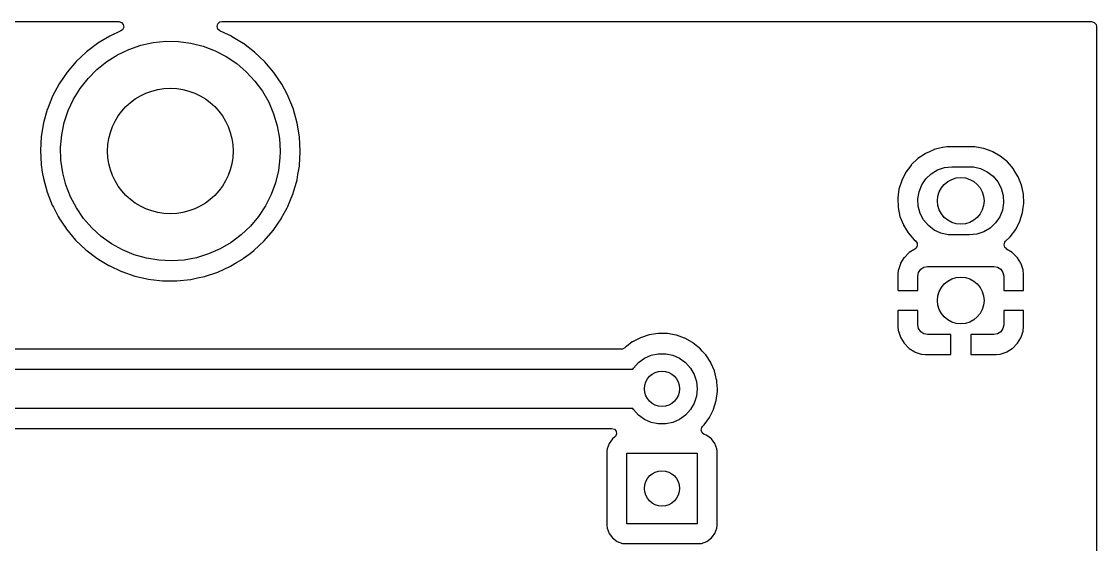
# Model space of a CAD drawing. Extents: x 14 to 417, y -139 to -107.
# Drawn here: x 389.9 to 417.32, y -120.52 to -107.19 of the extents above; entities that cross this region are included whole.
import ezdxf

# ---------------------------------------------------------------- set-up
doc = ezdxf.new("R2010")
doc.units = 0
doc.layers.add('BLACK', color=7, linetype='CONTINUOUS')

msp = doc.modelspace()

# ---------------------------------------------------------------- linework, layer by layer
at = {"layer": 'BLACK', "linetype": 'CONTINUOUS'}
for p, q in [((344.216, -107.188), (392.385, -107.188)), ((392.385, -107.188), (392.453, -107.209)), ((394.911, -107.246), (394.965, -107.2)), ((394.965, -107.2), (395.016, -107.188)), ((395.016, -107.188), (417.195, -107.188)), ((417.195, -107.188), (417.264, -107.209)), ((392.438, -107.429), (392.155, -107.559)), ((392.48, -107.397), (392.438, -107.429)), ((392.453, -107.209), (392.5, -107.262)), ((392.51, -107.332), (392.48, -107.397)), ((392.5, -107.262), (392.51, -107.332)), ((394.89, -107.314), (394.911, -107.246)), ((394.91, -107.382), (394.89, -107.314)), ((394.963, -107.429), (394.91, -107.382)), ((395.086, -107.486), (394.963, -107.429)), ((417.264, -107.209), (417.31, -107.262)), ((417.31, -107.262), (417.321, -107.314)), ((417.321, -107.314), (417.321, -139.065)), ((391.844, -107.745), (391.839, -107.75)), ((391.847, -107.743), (391.844, -107.745)), ((391.844, -107.745), (391.844, -107.745)), ((392.155, -107.559), (391.847, -107.743)), ((392.947, -107.793), (393.262, -107.724)), ((393.262, -107.724), (393.583, -107.692)), ((393.583, -107.692), (393.905, -107.698)), ((393.905, -107.698), (394.225, -107.74)), ((394.225, -107.74), (394.537, -107.818)), ((395.256, -107.564), (395.086, -107.486)), ((395.258, -107.566), (395.256, -107.564)), ((395.559, -107.748), (395.258, -107.566)), ((395.258, -107.566), (395.258, -107.566)), ((395.562, -107.75), (395.559, -107.748)), ((395.559, -107.748), (395.559, -107.748)), ((391.561, -107.959), (391.301, -108.205)), ((391.839, -107.75), (391.561, -107.959)), ((392.351, -108.036), (392.642, -107.898)), ((392.642, -107.898), (392.947, -107.793)), ((394.537, -107.818), (394.839, -107.932)), ((394.839, -107.932), (395.125, -108.08)), ((395.847, -107.967), (395.562, -107.75)), ((396.107, -108.213), (395.847, -107.967)), ((391.301, -108.205), (391.068, -108.478)), ((391.826, -108.409), (392.078, -108.208)), ((392.078, -108.208), (392.351, -108.036)), ((395.125, -108.08), (395.393, -108.26)), ((395.393, -108.26), (395.638, -108.469)), ((396.339, -108.487), (396.107, -108.213)), ((391.066, -108.48), (390.973, -108.617)), ((391.068, -108.478), (391.066, -108.48)), ((391.066, -108.48), (391.066, -108.48)), ((391.6, -108.638), (391.826, -108.409)), ((395.638, -108.469), (395.857, -108.705)), ((396.54, -108.783), (396.339, -108.487)), ((390.866, -108.774), (390.697, -109.09)), ((390.973, -108.617), (390.866, -108.774)), ((391.401, -108.892), (391.6, -108.638)), ((395.857, -108.705), (396.048, -108.965)), ((396.542, -108.787), (396.54, -108.783)), ((396.678, -109.043), (396.542, -108.787)), ((396.542, -108.787), (396.542, -108.787)), ((390.697, -109.09), (390.563, -109.422)), ((391.232, -109.167), (391.401, -108.892)), ((396.048, -108.965), (396.208, -109.245)), ((396.708, -109.1), (396.678, -109.043)), ((396.709, -109.103), (396.708, -109.1)), ((396.837, -109.425), (396.709, -109.103)), ((391.097, -109.459), (391.232, -109.167)), ((396.208, -109.245), (396.334, -109.542)), ((390.56, -109.433), (390.466, -109.767)), ((390.562, -109.425), (390.56, -109.433)), ((390.563, -109.422), (390.562, -109.425)), ((390.562, -109.425), (390.562, -109.425)), ((390.995, -109.765), (391.097, -109.459)), ((396.334, -109.542), (396.426, -109.851)), ((396.84, -109.433), (396.837, -109.425)), ((396.936, -109.779), (396.84, -109.433)), ((390.466, -109.767), (390.407, -110.121)), ((390.93, -110.081), (390.995, -109.765)), ((396.426, -109.851), (396.481, -110.168)), ((396.994, -110.132), (396.936, -109.779)), ((390.407, -110.121), (390.387, -110.478)), ((390.901, -110.402), (390.93, -110.081)), ((396.481, -110.168), (396.5, -110.49)), ((397.013, -110.49), (396.994, -110.132)), ((390.387, -110.478), (390.405, -110.836)), ((390.91, -110.724), (390.901, -110.402)), ((396.5, -110.49), (396.494, -110.666)), ((397.013, -110.513), (397.013, -110.49)), ((413.17, -110.457), (413.06, -110.507)), ((413.174, -110.455), (413.17, -110.457)), ((413.17, -110.457), (413.17, -110.457)), ((413.18, -110.454), (413.174, -110.455)), ((413.396, -110.398), (413.18, -110.454)), ((413.18, -110.454), (413.18, -110.454)), ((413.401, -110.396), (413.396, -110.398)), ((413.396, -110.398), (413.396, -110.398)), ((413.406, -110.396), (413.401, -110.396)), ((413.507, -110.387), (413.406, -110.396)), ((413.406, -110.396), (413.406, -110.396)), ((413.575, -110.381), (413.507, -110.387)), ((414.19, -110.381), (413.575, -110.381)), ((414.191, -110.382), (414.19, -110.381)), ((414.21, -110.382), (414.191, -110.382)), ((414.191, -110.382), (414.191, -110.382)), ((414.214, -110.383), (414.21, -110.382)), ((414.21, -110.382), (414.21, -110.382)), ((414.358, -110.409), (414.214, -110.383)), ((414.439, -110.423), (414.358, -110.409)), ((414.444, -110.424), (414.439, -110.423)), ((414.439, -110.423), (414.439, -110.423)), ((414.664, -110.504), (414.444, -110.424)), ((390.955, -111.043), (390.91, -110.724)), ((396.494, -110.666), (396.456, -110.986)), ((396.993, -110.848), (397.013, -110.515)), ((397.013, -110.515), (397.013, -110.513)), ((412.767, -110.682), (412.598, -110.843)), ((412.926, -110.575), (412.767, -110.682)), ((412.957, -110.554), (412.926, -110.575)), ((412.961, -110.551), (412.957, -110.554)), ((412.957, -110.554), (412.957, -110.554)), ((413.06, -110.507), (412.961, -110.551)), ((414.669, -110.507), (414.664, -110.504)), ((414.68, -110.513), (414.669, -110.507)), ((414.669, -110.507), (414.669, -110.507)), ((414.868, -110.62), (414.68, -110.513)), ((415.049, -110.768), (414.868, -110.62)), ((390.405, -110.836), (390.405, -110.84)), ((390.405, -110.84), (390.405, -110.84)), ((390.405, -110.84), (390.435, -111.027)), ((390.435, -111.027), (390.461, -111.19)), ((396.456, -110.986), (396.38, -111.299)), ((396.954, -111.091), (396.991, -110.874)), ((396.991, -110.871), (396.993, -110.848)), ((396.991, -110.874), (396.991, -110.871)), ((396.991, -110.874), (396.991, -110.874)), ((412.456, -111.036), (412.398, -111.15)), ((412.458, -111.031), (412.456, -111.036)), ((412.456, -111.036), (412.456, -111.036)), ((412.575, -110.874), (412.458, -111.031)), ((412.595, -110.848), (412.575, -110.874)), ((412.598, -110.843), (412.595, -110.848)), ((413.108, -111.067), (413.269, -110.97)), ((413.269, -110.97), (413.447, -110.91)), ((413.447, -110.91), (413.634, -110.89)), ((413.634, -110.89), (414.084, -110.89)), ((414.084, -110.89), (414.181, -110.895)), ((414.181, -110.895), (414.364, -110.936)), ((414.364, -110.936), (414.535, -111.016)), ((414.535, -111.016), (414.684, -111.13)), ((415.202, -110.945), (415.049, -110.768)), ((415.205, -110.949), (415.202, -110.945)), ((415.266, -111.051), (415.205, -110.949)), ((415.205, -110.949), (415.205, -110.949)), ((390.461, -111.19), (390.556, -111.536)), ((391.037, -111.355), (390.955, -111.043)), ((396.38, -111.299), (396.27, -111.602)), ((396.89, -111.368), (396.931, -111.224)), ((396.931, -111.224), (396.954, -111.091)), ((412.352, -111.239), (412.283, -111.463)), ((412.398, -111.15), (412.352, -111.239)), ((412.866, -111.352), (412.971, -111.196)), ((412.971, -111.196), (413.108, -111.067)), ((414.684, -111.13), (414.805, -111.274)), ((414.805, -111.274), (414.893, -111.44)), ((415.323, -111.145), (415.266, -111.051)), ((415.409, -111.362), (415.323, -111.145)), ((390.556, -111.536), (390.687, -111.869)), ((391.154, -111.656), (391.037, -111.355)), ((396.782, -111.695), (396.833, -111.569)), ((396.833, -111.569), (396.843, -111.533)), ((396.843, -111.533), (396.89, -111.368)), ((412.282, -111.468), (412.265, -111.597)), ((412.283, -111.463), (412.282, -111.468)), ((412.282, -111.468), (412.282, -111.468)), ((412.765, -111.711), (412.796, -111.526)), ((412.796, -111.526), (412.866, -111.352)), ((414.893, -111.44), (414.943, -111.621)), ((415.41, -111.368), (415.409, -111.362)), ((415.423, -111.428), (415.41, -111.368)), ((415.41, -111.368), (415.41, -111.368)), ((415.457, -111.591), (415.423, -111.428)), ((391.305, -111.94), (391.154, -111.656)), ((396.27, -111.602), (396.125, -111.89)), ((396.698, -111.901), (396.782, -111.695)), ((412.265, -111.597), (412.252, -111.695)), ((412.252, -111.695), (412.261, -111.929)), ((412.775, -111.899), (412.765, -111.711)), ((414.953, -111.809), (414.922, -111.994)), ((414.943, -111.621), (414.953, -111.809)), ((415.452, -111.929), (415.465, -111.83)), ((415.466, -111.825), (415.457, -111.591)), ((415.465, -111.83), (415.466, -111.825)), ((415.465, -111.83), (415.465, -111.83)), ((390.687, -111.869), (390.716, -111.923)), ((390.716, -111.923), (390.839, -112.158)), ((391.488, -112.206), (391.305, -111.94)), ((396.125, -111.89), (395.948, -112.159)), ((396.53, -112.213), (396.68, -111.934)), ((396.68, -111.934), (396.698, -111.901)), ((412.261, -111.929), (412.309, -112.158)), ((412.825, -112.08), (412.775, -111.899)), ((412.913, -112.246), (412.825, -112.08)), ((414.922, -111.994), (414.852, -112.168)), ((415.366, -112.28), (415.435, -112.057)), ((415.435, -112.057), (415.452, -111.929)), ((390.839, -112.158), (390.854, -112.187)), ((390.854, -112.187), (390.856, -112.189)), ((390.856, -112.189), (390.856, -112.189)), ((390.856, -112.189), (391.024, -112.439)), ((391.699, -112.449), (391.488, -112.206)), ((395.741, -112.407), (395.507, -112.629)), ((395.948, -112.159), (395.741, -112.407)), ((396.325, -112.512), (396.432, -112.357)), ((396.432, -112.357), (396.526, -112.219)), ((396.526, -112.219), (396.528, -112.216)), ((396.526, -112.219), (396.526, -112.219)), ((396.528, -112.216), (396.53, -112.213)), ((396.53, -112.213), (396.53, -112.213)), ((412.309, -112.158), (412.395, -112.375)), ((412.395, -112.375), (412.398, -112.38)), ((412.398, -112.38), (412.493, -112.536)), ((413.034, -112.39), (412.913, -112.246)), ((413.183, -112.504), (413.034, -112.39)), ((414.747, -112.324), (414.61, -112.453)), ((414.852, -112.168), (414.747, -112.324)), ((415.262, -112.484), (415.363, -112.285)), ((415.363, -112.285), (415.366, -112.28)), ((415.363, -112.285), (415.363, -112.285)), ((391.024, -112.439), (391.054, -112.484)), ((391.054, -112.484), (391.285, -112.758)), ((391.938, -112.666), (391.699, -112.449)), ((392.2, -112.854), (391.938, -112.666)), ((395.507, -112.629), (395.249, -112.822)), ((396.091, -112.783), (396.325, -112.512)), ((412.493, -112.536), (412.516, -112.575)), ((412.516, -112.575), (412.67, -112.752)), ((413.354, -112.584), (413.183, -112.504)), ((413.537, -112.625), (413.354, -112.584)), ((413.634, -112.63), (413.537, -112.625)), ((414.084, -112.63), (413.634, -112.63)), ((414.271, -112.61), (414.084, -112.63)), ((414.449, -112.55), (414.271, -112.61)), ((414.61, -112.453), (414.449, -112.55)), ((415.003, -112.789), (415.12, -112.677)), ((415.12, -112.677), (415.26, -112.489)), ((415.26, -112.489), (415.262, -112.484)), ((391.285, -112.758), (391.544, -113.006)), ((392.481, -113.011), (392.2, -112.854)), ((395.249, -112.822), (394.971, -112.985)), ((395.83, -113.028), (396.091, -112.783)), ((412.67, -112.752), (412.674, -112.755)), ((412.674, -112.755), (412.707, -112.783)), ((412.707, -112.783), (412.747, -112.841)), ((412.749, -112.912), (412.712, -112.973)), ((412.747, -112.841), (412.749, -112.912)), ((414.964, -112.879), (414.984, -112.811)), ((414.983, -112.947), (414.964, -112.879)), ((415.028, -112.986), (414.983, -112.947)), ((414.984, -112.811), (415.003, -112.789)), ((391.544, -113.006), (391.828, -113.224)), ((391.828, -113.224), (391.917, -113.278)), ((392.779, -113.134), (392.481, -113.011)), ((393.089, -113.223), (392.779, -113.134)), ((393.407, -113.275), (393.089, -113.223)), ((394.368, -113.209), (394.051, -113.268)), ((394.676, -113.114), (394.368, -113.209)), ((394.971, -112.985), (394.676, -113.114)), ((395.543, -113.243), (395.569, -113.224)), ((395.569, -113.224), (395.735, -113.099)), ((395.735, -113.099), (395.83, -113.028)), ((412.411, -113.213), (412.326, -113.351)), ((412.42, -113.202), (412.411, -113.213)), ((412.535, -113.087), (412.42, -113.202)), ((412.546, -113.078), (412.535, -113.087)), ((412.69, -112.989), (412.546, -113.078)), ((412.712, -112.973), (412.69, -112.988)), ((412.69, -112.988), (412.69, -112.989)), ((415.027, -112.988), (415.028, -112.986)), ((415.171, -113.077), (415.027, -112.988)), ((415.182, -113.086), (415.171, -113.077)), ((415.297, -113.201), (415.182, -113.086)), ((415.306, -113.212), (415.297, -113.201)), ((415.391, -113.35), (415.306, -113.212)), ((391.917, -113.278), (392.131, -113.408)), ((392.131, -113.408), (392.131, -113.408)), ((392.131, -113.408), (392.134, -113.41)), ((392.134, -113.41), (392.137, -113.412)), ((392.137, -113.412), (392.137, -113.412)), ((392.137, -113.412), (392.456, -113.561)), ((393.729, -113.29), (393.407, -113.275)), ((394.051, -113.268), (393.729, -113.29)), ((394.909, -113.575), (395.235, -113.426)), ((395.235, -113.426), (395.389, -113.335)), ((395.389, -113.335), (395.54, -113.245)), ((395.54, -113.245), (395.543, -113.243)), ((395.54, -113.245), (395.54, -113.245)), ((412.32, -113.364), (412.269, -113.519)), ((412.326, -113.351), (412.32, -113.364)), ((412.783, -113.584), (412.837, -113.503)), ((412.837, -113.503), (412.918, -113.449)), ((412.918, -113.449), (413.014, -113.43)), ((413.014, -113.43), (414.704, -113.43)), ((414.704, -113.43), (414.8, -113.449)), ((414.8, -113.449), (414.881, -113.503)), ((414.881, -113.503), (414.935, -113.584)), ((415.397, -113.363), (415.391, -113.35)), ((415.449, -113.517), (415.397, -113.363)), ((392.456, -113.561), (392.456, -113.561)), ((392.456, -113.561), (392.459, -113.562)), ((392.459, -113.562), (392.462, -113.563)), ((392.462, -113.563), (392.462, -113.563)), ((392.462, -113.563), (392.795, -113.677)), ((392.795, -113.677), (392.795, -113.677)), ((392.795, -113.677), (392.798, -113.678)), ((392.798, -113.678), (393.147, -113.757)), ((393.147, -113.757), (393.2, -113.763)), ((393.2, -113.763), (393.5, -113.797)), ((393.865, -113.799), (394.215, -113.763)), ((394.215, -113.763), (394.215, -113.763)), ((394.215, -113.763), (394.218, -113.763)), ((394.218, -113.763), (394.222, -113.762)), ((394.222, -113.762), (394.394, -113.725)), ((394.222, -113.762), (394.222, -113.762)), ((394.394, -113.725), (394.569, -113.687)), ((394.569, -113.687), (394.909, -113.575)), ((412.266, -113.532), (412.256, -113.626)), ((412.256, -113.626), (412.256, -113.633)), ((412.256, -113.633), (412.256, -114.028)), ((412.269, -113.519), (412.266, -113.532)), ((412.764, -113.68), (412.783, -113.584)), ((412.764, -114.046), (412.764, -113.68)), ((414.935, -113.584), (414.954, -113.68)), ((414.954, -113.68), (414.954, -114.046)), ((415.452, -113.531), (415.449, -113.517)), ((415.462, -113.626), (415.452, -113.531)), ((415.462, -113.633), (415.462, -113.626)), ((415.462, -114.032), (415.462, -113.633)), ((393.5, -113.797), (393.5, -113.797)), ((393.5, -113.797), (393.503, -113.798)), ((393.503, -113.798), (393.507, -113.798)), ((393.507, -113.798), (393.507, -113.798)), ((393.507, -113.798), (393.701, -113.799)), ((393.701, -113.799), (393.862, -113.799)), ((393.862, -113.799), (393.865, -113.799)), ((393.865, -113.799), (393.865, -113.799)), ((412.256, -114.028), (412.261, -114.043)), ((412.261, -114.043), (412.262, -114.044)), ((412.262, -114.044), (412.27, -114.046)), ((412.27, -114.046), (412.764, -114.046)), ((414.954, -114.046), (415.444, -114.046)), ((415.444, -114.046), (415.459, -114.042)), ((415.459, -114.042), (415.46, -114.04)), ((415.46, -114.04), (415.462, -114.032)), ((412.258, -114.56), (412.256, -114.568)), ((412.256, -114.568), (412.256, -114.967)), ((412.259, -114.558), (412.258, -114.56)), ((412.274, -114.554), (412.259, -114.558)), ((412.764, -114.554), (412.274, -114.554)), ((412.764, -114.92), (412.764, -114.554)), ((415.448, -114.554), (414.954, -114.554)), ((414.954, -114.554), (414.954, -114.92)), ((415.456, -114.556), (415.448, -114.554)), ((415.458, -114.557), (415.456, -114.556)), ((415.462, -114.572), (415.458, -114.557)), ((415.462, -114.967), (415.462, -114.572)), ((406.14, -115.141), (405.911, -115.176)), ((406.146, -115.141), (406.14, -115.141)), ((406.299, -115.143), (406.146, -115.141)), ((406.146, -115.141), (406.146, -115.141)), ((406.372, -115.144), (406.299, -115.143)), ((406.377, -115.145), (406.372, -115.144)), ((406.595, -115.184), (406.377, -115.145)), ((406.377, -115.145), (406.377, -115.145)), ((412.256, -114.967), (412.256, -114.974)), ((412.256, -114.974), (412.266, -115.069)), ((412.266, -115.069), (412.269, -115.083)), ((412.269, -115.083), (412.321, -115.237)), ((412.783, -115.016), (412.764, -114.92)), ((412.837, -115.097), (412.783, -115.016)), ((412.918, -115.151), (412.837, -115.097)), ((413.014, -115.17), (412.918, -115.151)), ((414.8, -115.151), (414.704, -115.17)), ((414.881, -115.097), (414.8, -115.151)), ((414.935, -115.016), (414.881, -115.097)), ((414.954, -114.92), (414.935, -115.016)), ((415.398, -115.236), (415.449, -115.081)), ((415.449, -115.081), (415.452, -115.068)), ((415.452, -115.068), (415.462, -114.974)), ((415.462, -114.974), (415.462, -114.967)), ((405.482, -115.358), (405.334, -115.469)), ((405.486, -115.355), (405.482, -115.358)), ((405.482, -115.358), (405.482, -115.358)), ((405.49, -115.353), (405.486, -115.355)), ((405.687, -115.25), (405.49, -115.353)), ((405.691, -115.248), (405.687, -115.25)), ((405.687, -115.25), (405.687, -115.25)), ((405.911, -115.176), (405.691, -115.248)), ((406.6, -115.185), (406.595, -115.184)), ((406.595, -115.184), (406.595, -115.184)), ((406.605, -115.186), (406.6, -115.185)), ((406.814, -115.26), (406.605, -115.186)), ((406.605, -115.186), (406.605, -115.186)), ((406.818, -115.262), (406.814, -115.26)), ((406.814, -115.26), (406.814, -115.26)), ((406.823, -115.264), (406.818, -115.262)), ((407.017, -115.371), (406.823, -115.264)), ((406.823, -115.264), (406.823, -115.264)), ((407.021, -115.374), (407.017, -115.371)), ((407.017, -115.371), (407.017, -115.371)), ((407.025, -115.377), (407.021, -115.374)), ((407.199, -115.514), (407.025, -115.377)), ((407.025, -115.377), (407.025, -115.377)), ((412.321, -115.237), (412.327, -115.25)), ((412.327, -115.25), (412.412, -115.388)), ((412.412, -115.388), (412.421, -115.399)), ((412.421, -115.399), (412.536, -115.514)), ((413.605, -115.17), (413.014, -115.17)), ((413.605, -115.664), (413.605, -115.17)), ((414.704, -115.17), (414.113, -115.17)), ((414.113, -115.17), (414.113, -115.66)), ((415.183, -115.513), (415.298, -115.398)), ((415.298, -115.398), (415.307, -115.387)), ((415.307, -115.387), (415.392, -115.249)), ((415.392, -115.249), (415.398, -115.236)), ((405.201, -115.542), (388.284, -115.542)), ((405.23, -115.539), (405.201, -115.542)), ((405.292, -115.504), (405.23, -115.539)), ((405.297, -115.498), (405.292, -115.504)), ((405.301, -115.494), (405.297, -115.498)), ((405.334, -115.469), (405.301, -115.494)), ((405.789, -115.772), (405.961, -115.695)), ((405.961, -115.695), (406.145, -115.656)), ((406.145, -115.656), (406.333, -115.656)), ((406.333, -115.656), (406.517, -115.695)), ((406.517, -115.695), (406.689, -115.772)), ((407.203, -115.517), (407.199, -115.514)), ((407.199, -115.514), (407.199, -115.514)), ((407.267, -115.588), (407.203, -115.517)), ((407.349, -115.678), (407.267, -115.588)), ((407.359, -115.689), (407.349, -115.678)), ((407.485, -115.883), (407.359, -115.689)), ((412.536, -115.514), (412.547, -115.523)), ((412.547, -115.523), (412.685, -115.608)), ((412.685, -115.608), (412.698, -115.614)), ((412.698, -115.614), (412.853, -115.665)), ((412.853, -115.665), (412.866, -115.668)), ((412.866, -115.668), (412.96, -115.678)), ((412.96, -115.678), (412.967, -115.678)), ((412.967, -115.678), (413.587, -115.678)), ((413.587, -115.678), (413.602, -115.674)), ((413.602, -115.674), (413.603, -115.672)), ((413.603, -115.672), (413.605, -115.664)), ((414.113, -115.66), (414.118, -115.675)), ((414.118, -115.675), (414.119, -115.676)), ((414.119, -115.676), (414.127, -115.678)), ((414.127, -115.678), (414.751, -115.678)), ((414.751, -115.678), (414.758, -115.678)), ((414.758, -115.678), (414.853, -115.668)), ((414.853, -115.668), (414.867, -115.665)), ((414.867, -115.665), (415.021, -115.613)), ((415.021, -115.613), (415.034, -115.607)), ((415.034, -115.607), (415.172, -115.522)), ((415.172, -115.522), (415.183, -115.513)), ((405.511, -116.022), (405.637, -115.882)), ((405.637, -115.882), (405.789, -115.772)), ((406.689, -115.772), (406.841, -115.882)), ((406.841, -115.882), (406.967, -116.022)), ((407.487, -115.888), (407.485, -115.883)), ((407.575, -116.091), (407.487, -115.888)), ((407.487, -115.888), (407.487, -115.888)), ((387.65, -116.051), (405.494, -116.051)), ((405.494, -116.051), (405.511, -116.022)), ((406.967, -116.022), (407.061, -116.185)), ((407.061, -116.185), (407.119, -116.364)), ((407.577, -116.096), (407.575, -116.091)), ((407.633, -116.32), (407.577, -116.096)), ((407.119, -116.364), (407.139, -116.551)), ((407.634, -116.325), (407.633, -116.32)), ((407.639, -116.386), (407.634, -116.325)), ((407.634, -116.325), (407.634, -116.325)), ((407.652, -116.551), (407.639, -116.386)), ((407.119, -116.738), (407.061, -116.917)), ((407.139, -116.551), (407.119, -116.738)), ((407.62, -116.85), (407.651, -116.62)), ((407.651, -116.62), (407.652, -116.584)), ((407.652, -116.554), (407.652, -116.551)), ((407.652, -116.584), (407.652, -116.554)), ((407.652, -116.554), (407.652, -116.554)), ((405.494, -117.051), (381.584, -117.051)), ((405.511, -117.08), (405.494, -117.051)), ((407.061, -116.917), (406.967, -117.08)), ((407.551, -117.076), (407.553, -117.071)), ((407.553, -117.071), (407.62, -116.85)), ((405.637, -117.22), (405.511, -117.08)), ((405.789, -117.33), (405.637, -117.22)), ((405.961, -117.407), (405.789, -117.33)), ((406.689, -117.33), (406.517, -117.407)), ((406.841, -117.22), (406.689, -117.33)), ((406.967, -117.08), (406.841, -117.22)), ((407.315, -117.467), (407.45, -117.279)), ((407.45, -117.279), (407.498, -117.183)), ((407.498, -117.183), (407.551, -117.076)), ((407.551, -117.076), (407.551, -117.076)), ((382.123, -117.559), (404.955, -117.559)), ((404.955, -117.559), (405.024, -117.579)), ((405.024, -117.579), (405.07, -117.633)), ((406.145, -117.446), (405.961, -117.407)), ((406.333, -117.446), (406.145, -117.446)), ((406.517, -117.407), (406.333, -117.446)), ((407.237, -117.606), (407.253, -117.537)), ((407.262, -117.673), (407.237, -117.606)), ((407.253, -117.537), (407.274, -117.508)), ((407.274, -117.508), (407.312, -117.471)), ((407.312, -117.471), (407.315, -117.467)), ((407.312, -117.471), (407.312, -117.471)), ((404.976, -117.828), (404.888, -117.944)), ((405.031, -117.786), (404.976, -117.828)), ((405.051, -117.768), (405.031, -117.786)), ((405.08, -117.703), (405.051, -117.768)), ((405.07, -117.633), (405.08, -117.703)), ((407.319, -117.715), (407.262, -117.673)), ((407.377, -117.737), (407.319, -117.715)), ((407.386, -117.74), (407.377, -117.737)), ((407.377, -117.737), (407.377, -117.737)), ((407.502, -117.828), (407.386, -117.74)), ((407.59, -117.944), (407.502, -117.828)), ((404.837, -118.081), (404.831, -118.143)), ((404.831, -118.143), (404.831, -120.039)), ((404.888, -117.944), (404.837, -118.081)), ((407.641, -118.081), (407.59, -117.944)), ((407.648, -118.143), (407.641, -118.081)), ((407.648, -120.039), (407.648, -118.143)), ((405.339, -119.991), (405.339, -118.191)), ((405.339, -118.191), (407.139, -118.191)), ((407.139, -118.191), (407.139, -119.991)), ((404.831, -120.039), (404.837, -120.101)), ((407.139, -119.991), (405.339, -119.991)), ((407.641, -120.101), (407.648, -120.039)), ((404.837, -120.101), (404.888, -120.238)), ((404.888, -120.238), (404.976, -120.354)), ((404.976, -120.354), (405.092, -120.442)), ((407.386, -120.442), (407.502, -120.354)), ((407.502, -120.354), (407.59, -120.238)), ((407.59, -120.238), (407.641, -120.101)), ((405.092, -120.442), (405.229, -120.493)), ((405.229, -120.493), (405.291, -120.499)), ((405.291, -120.499), (407.187, -120.499)), ((407.187, -120.499), (407.249, -120.493)), ((407.249, -120.493), (407.386, -120.442))]:
    msp.add_line(p, q, dxfattribs=at)
at = {"layer": 'BLACK'}
for centre, radius in [((393.7, -110.49), 1.6), ((413.859, -111.76), 0.595), ((413.859, -114.3), 0.595), ((406.239, -116.551), 0.45), ((406.239, -119.091), 0.45)]:
    msp.add_circle(centre, radius, dxfattribs=at)

doc.saveas('drawing.dxf')
